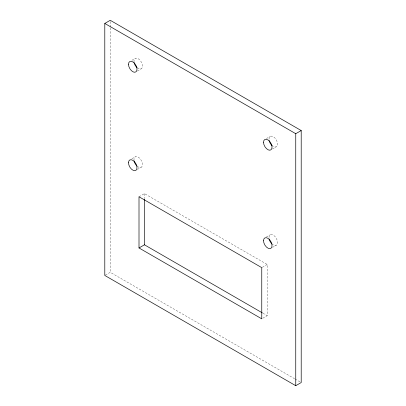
<?xml version="1.0" encoding="UTF-8"?>
<svg xmlns="http://www.w3.org/2000/svg" width="406" height="406" viewBox="0 0 406 406"><rect width="100%" height="100%" fill="white"/><g stroke="black" fill="none" stroke-linecap="round" stroke-linejoin="round"><path stroke-width="0.3" stroke-dasharray="2.03 1.52" d="M131.925 60.281L135.198 58.393M137.406 71.04L141.222 68.832M131.925 158.721L135.198 156.828M137.406 169.475L141.222 167.272M139.004 196.768L144.46 193.616L267.219 264.494L267.219 315.68L261.763 318.832M266.412 138.558L270.234 136.355M272.441 149.002L276.258 146.794M105.337 275.136L110.249 272.299L294.624 378.747M266.412 236.997L270.234 234.79M272.441 247.437L276.258 245.234M262.306 267.326L267.219 264.494M262.834 313.148L267.219 315.68M295.172 379.067L300.658 382.234M144.46 193.616L144.46 198.671M110.249 21.569L110.249 27.263M110.249 27.897L110.249 272.299M268.985 237.551A6.029 3.481 60 0 1 273.492 235.241A6.029 3.481 60 0 1 277.481 243.027A6.029 3.481 60 0 1 272.502 244.432M268.985 139.111A6.029 3.481 60 0 1 273.619 136.888A6.029 3.481 60 0 1 277.445 144.851A6.029 3.481 60 0 1 272.142 145.693M134.01 62.047A6.029 3.481 60 0 1 138.086 58.621A6.029 3.481 60 0 1 142.445 66.63A6.029 3.481 60 0 1 137.106 67.731M134.01 160.482A6.029 3.481 60 0 1 137.964 156.995A6.029 3.481 60 0 1 142.465 164.795A6.029 3.481 60 0 1 137.472 166.47"/><path stroke-width="0.61" d="M104.794 23.452L110.249 20.3L301.206 130.549L301.206 382.548L295.751 385.7L104.794 275.451L104.794 23.452L295.751 133.701L301.206 130.549M139.004 247.954L261.763 318.832L261.763 267.64L139.004 196.768L139.004 247.954L144.46 244.808L262.286 312.833M295.751 133.701L295.751 385.7M144.46 199.305L144.46 244.808M272.142 244.128A6.029 3.481 60 0 1 269.127 238.911M272.142 145.693A6.029 3.481 60 0 1 269.127 140.471M137.106 67.731A6.029 3.481 60 0 1 134.092 62.509M137.106 166.166A6.029 3.481 60 0 1 134.092 160.949M128.494 162.74A6.029 3.481 60 0 0 134.883 170.693A6.029 3.481 60 0 0 134.883 162.167A6.029 3.481 60 0 0 128.494 162.74M128.494 64.3A6.029 3.481 60 0 0 134.883 72.258A6.029 3.481 60 0 0 134.883 63.732A6.029 3.481 60 0 0 128.494 64.3M263.53 142.262A6.029 3.481 60 0 0 269.919 150.215A6.029 3.481 60 0 0 269.919 141.694A6.029 3.481 60 0 0 263.53 142.262M263.53 240.702A6.029 3.481 60 0 0 269.919 248.655A6.029 3.481 60 0 0 269.919 240.129A6.029 3.481 60 0 0 263.53 240.702"/></g></svg>
